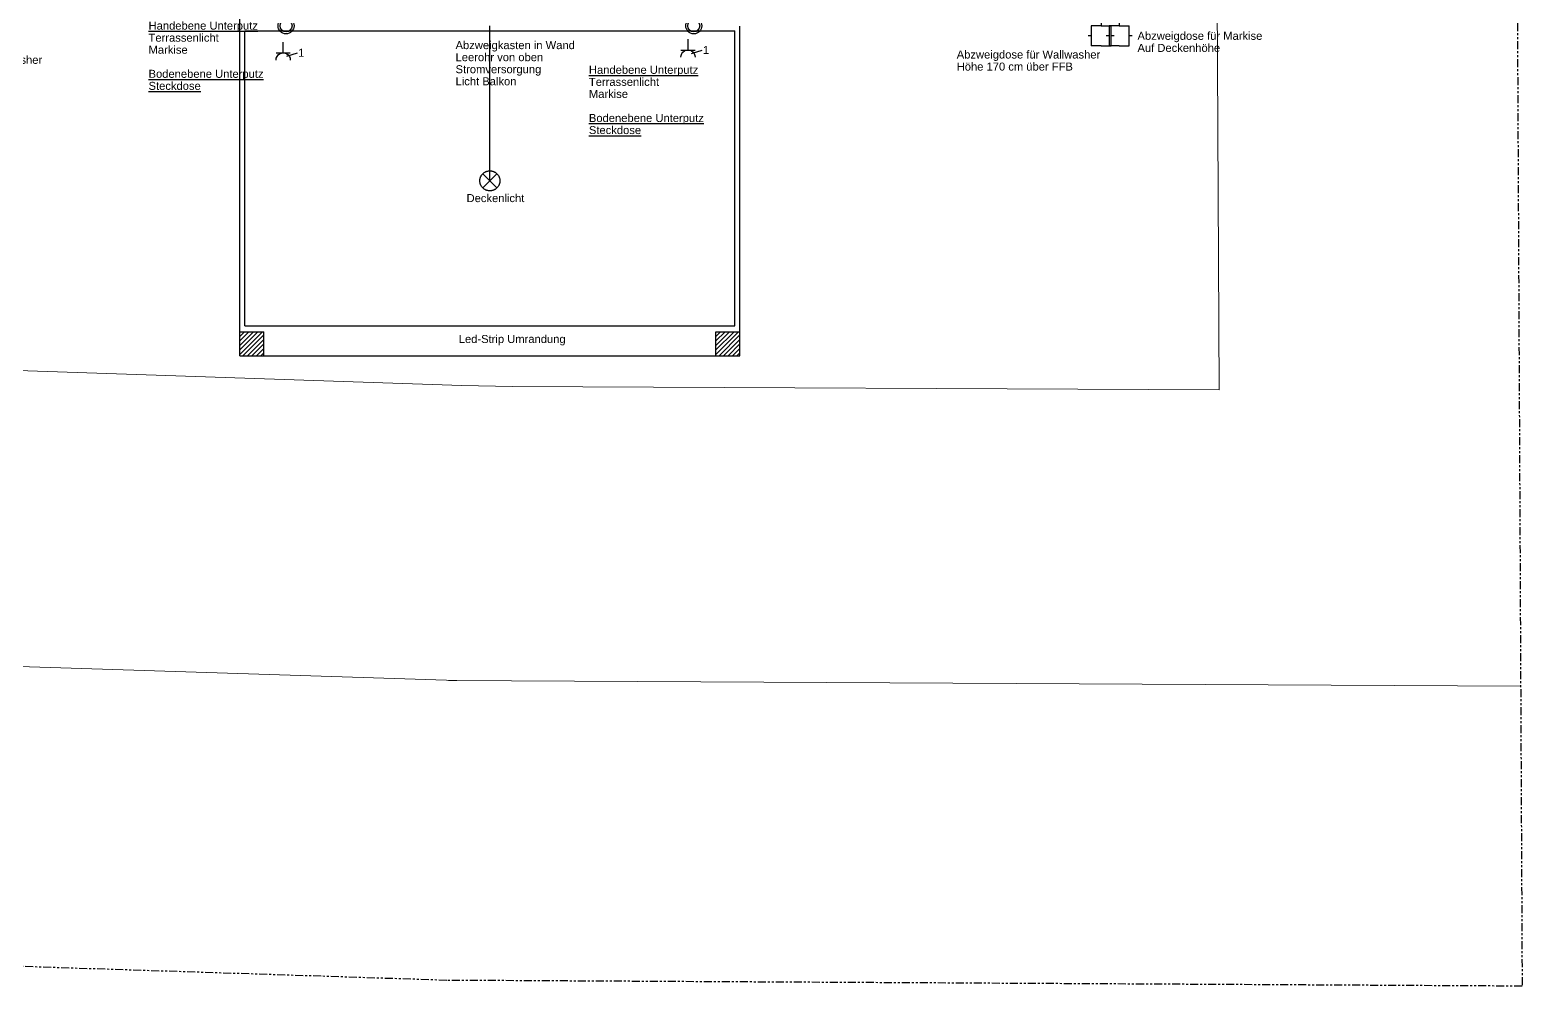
# Model space of a CAD drawing. Extents: x -4429 to 7335, y -4096 to 7109.
# Drawn here: x -209 to 1283, y -3980 to -3024 of the extents above; entities that cross this region are included whole.
import ezdxf

# ---------------------------------------------------------------- set-up
doc = ezdxf.new("R2010")
doc.units = 0
doc.header["$LTSCALE"] = 2
doc.linetypes.add('_Grundgrenze_', pattern=[9, 4, -1, 1, -1, 1, -1])
doc.linetypes.add('PHANTOM', pattern=[63.5, 31.75, -6.35, 6.35, -6.35, 6.35, -6.35])
doc.layers.add('A-DETL', color=3, linetype='Continuous', lineweight=18, plot=False)
for name, color, linetype, lineweight in [('Information', 7, 'Continuous', 25), ('TGA ... Elektroinstallation', 30, 'PHANTOM', 25), ('TGA ... Elektroinstallation ... Beschreibung', 30, 'Continuous', 25), ('TGA ... Elektroinstallation ... Geräte', 30, 'Continuous', 25), ('TGA ... Elektroinstallation ... Kabel', 30, 'Continuous', 25)]:
    doc.layers.add(name, color=color, linetype=linetype, lineweight=lineweight)
doc.layers.add('Rohbau ... Beton', color=96, linetype='Continuous', lineweight=25, true_color=0x008000)
doc.styles.add('textstyle3', font='')
doc.styles.get('textstyle3').set_extended_font_data('Liberation Sans')

# ---------------------------------------------------------------- blocks, each defined once
blk = doc.blocks.new('Grundstücksgrenzen')
at = {"layer": 'A-DETL', "linetype": '_Grundgrenze_', "lineweight": 25}
for p, q in [((1979.6, 2394.6), (2146.9, 105.6)), ((2146.9, 105.6), (1074.2, 38.3)), ((1074.2, 38.3), (0, 0))]:
    blk.add_line(p, q, dxfattribs=at)
at = {"layer": 'A-DETL'}
for p, q in [((1702.1, 2076.4), (1804.1, 680)), ((1804.1, 680), (1098.7, 635.3)), ((1048.7, 632.8), (300, 607.4)), ((1048.7, 632.8), (1098.7, 635.3)), ((2125, 404.8), (1055.4, 337.7)), ((1063.5, 338.1), (0, 300.2))]:
    blk.add_line(p, q, dxfattribs=at)
blk = doc.blocks.new('EL-Licht')
at = {"layer": 'TGA ... Elektroinstallation'}
for p, q in [((7.1, -7.1), (-7.1, 7.1)), ((-7.1, -7.1), (7.1, 7.1))]:
    blk.add_line(p, q, dxfattribs=at)
blk.add_circle((0, 0), 10, dxfattribs=at)
blk = doc.blocks.new('EL-Licht-Decke')
at = {"layer": 'TGA ... Elektroinstallation ... Geräte'}
blk.add_blockref('EL-Licht', (0, 0), dxfattribs=at)
at = {"layer": 'TGA ... Elektroinstallation ... Beschreibung', "insert": (-23.3, -13.3), "char_height": 8, "attachment_point": 1, "line_spacing_factor": 0.903614, "style": 'textstyle3'}
blk.add_mtext('Deckenlicht', dxfattribs=at)
blk = doc.blocks.new('EL-Taster')
at = {"layer": 'TGA ... Elektroinstallation ... Geräte'}
for radius in [8, 6]:
    blk.add_circle((0, 0), radius, dxfattribs=at)
blk = doc.blocks.new('EL-Steckdose-1fach')
at = {"layer": 'TGA ... Elektroinstallation ... Geräte', "flags": 128}
blk.add_lwpolyline([(3.5, -21.4, -1.015053), (17.7, -21.4)], format="xyb", dxfattribs=at)
for points in [[(3.5, -14.2), (17.7, -14.2)], [(10.6, -14.2), (10.6, -3.5)], [(14.2, -17.7), (24.8, -14.2)]]:
    blk.add_lwpolyline(points, dxfattribs=at)
at = {"layer": 'TGA ... Elektroinstallation ... Geräte', "insert": (25.5, -10.1), "char_height": 8, "attachment_point": 1, "line_spacing_factor": 0.903614, "style": 'textstyle3'}
blk.add_mtext('1', dxfattribs=at)
blk = doc.blocks.new('EL-Abzweigdose')
at = {"layer": 'TGA ... Elektroinstallation ... Geräte'}
for p, q in [((-13, 0), (-10, 0)), ((0, 10), (-10, 10)), ((-10, 10), (-10, -10)), ((0, 10), (10, 10)), ((10, -10), (10, 10)), ((10, 0), (13, 0)), ((0, -10), (-10, -10)), ((0, -10), (10, -10)), ((0, -13), (0, -10))]:
    blk.add_line(p, q, dxfattribs=at)

msp = doc.modelspace()

# ---------------------------------------------------------------- hatches: boundary and pattern name
at = {"layer": 'Rohbau ... Beton', "transparency": 33554687}
h = msp.add_hatch(dxfattribs=at)
h.set_pattern_fill('ANSI31', color=256, style=0, pattern_type=0)
h.paths.add_polyline_path([(1, -3350), (25, -3350), (25, -3326), (1, -3326)], flags=0)
h = msp.add_hatch(dxfattribs=at)
h.set_pattern_fill('ANSI31', color=256, style=0, pattern_type=0)
h.paths.add_polyline_path([(501, -3350), (501, -3326), (477, -3326), (477, -3350)], flags=0)

# ---------------------------------------------------------------- linework, layer by layer
at = {"layer": 'Rohbau ... Beton'}
for p, q in [((1, -3326), (1, -3000)), ((501, -3326), (501, -3020.5)), ((1, -3350), (1, -3326)), ((1, -3326), (25, -3326)), ((25, -3350), (25, -3326)), ((477, -3350), (477, -3326)), ((477, -3326), (501, -3326)), ((501, -3350), (501, -3326)), ((1, -3350), (25, -3350)), ((25, -3350), (477, -3350)), ((477, -3350), (501, -3350))]:
    msp.add_line(p, q, dxfattribs=at)
at = {"layer": 'TGA ... Elektroinstallation ... Geräte'}
for p, q in [((6, -3320), (6, -3025)), ((6, -3025), (496, -3025)), ((496, -3320), (496, -3025)), ((6, -3320), (496, -3320))]:
    msp.add_line(p, q, dxfattribs=at)
at = {"layer": 'TGA ... Elektroinstallation ... Kabel'}
msp.add_line((251, -3175), (251, -3020), dxfattribs=at)

# ---------------------------------------------------------------- block references
at = {"layer": 'Information', "rotation": 356.1}
msp.add_blockref('Grundstücksgrenzen', (-866.2, -3939.8), dxfattribs=at)
at = {"layer": 'TGA ... Elektroinstallation'}
for p in [(47.2, -3020), (454.8, -3020)]:
    msp.add_blockref('EL-Taster', p, dxfattribs=at)
at = {"layer": 'TGA ... Elektroinstallation ... Beschreibung'}
for name, p in [('EL-Steckdose-1fach', (33.8, -3032.8)), ('EL-Steckdose-1fach', (438.5, -3030)), ('EL-Licht-Decke', (251, -3175))]:
    msp.add_blockref(name, p, dxfattribs=at)
at = {"layer": 'TGA ... Elektroinstallation ... Geräte', "rotation": 180}
for p in [(862, -3030), (880, -3030)]:
    msp.add_blockref('EL-Abzweigdose', p, dxfattribs=at)

# ---------------------------------------------------------------- texts
at = {"layer": 'TGA ... Elektroinstallation ... Beschreibung', "char_height": 8, "attachment_point": 1, "line_spacing_factor": 0.903614, "style": 'textstyle3'}
for s, insert in [('\\LHandebene Unterputz\\P\\lTerrassenlicht\\PMarkise\\P\\P\\LBodenebene Unterputz\\PSteckdose\\P', (-90.2, -3015.8)), ('Abzweigdose für Markise\\PAuf Deckenhöhe', (898.4, -3026)), ('Abzweigdose für Wallwasher\\PHöhe 170 cm über FFB', (-340, -3050)), ('Abzweigdose für Wallwasher\\PHöhe 170 cm über FFB', (717.7, -3044.7)), ('\\LHandebene Unterputz\\P\\lTerrassenlicht\\PMarkise\\P\\P\\LBodenebene Unterputz\\PSteckdose\\P', (350, -3060))]:
    msp.add_mtext(s, dxfattribs=dict(at, insert=insert))
at = {"layer": 'TGA ... Elektroinstallation ... Geräte', "char_height": 8, "attachment_point": 1, "line_spacing_factor": 0.903614, "style": 'textstyle3'}
for s, insert in [('Abzweigkasten in Wand\\PLeerohr von oben\\PStromversorgung\\PLicht Balkon', (216.7, -3035.3)), ('Led-Strip Umrandung', (219.9, -3329.2))]:
    msp.add_mtext(s, dxfattribs=dict(at, insert=insert))

doc.saveas('drawing.dxf')
